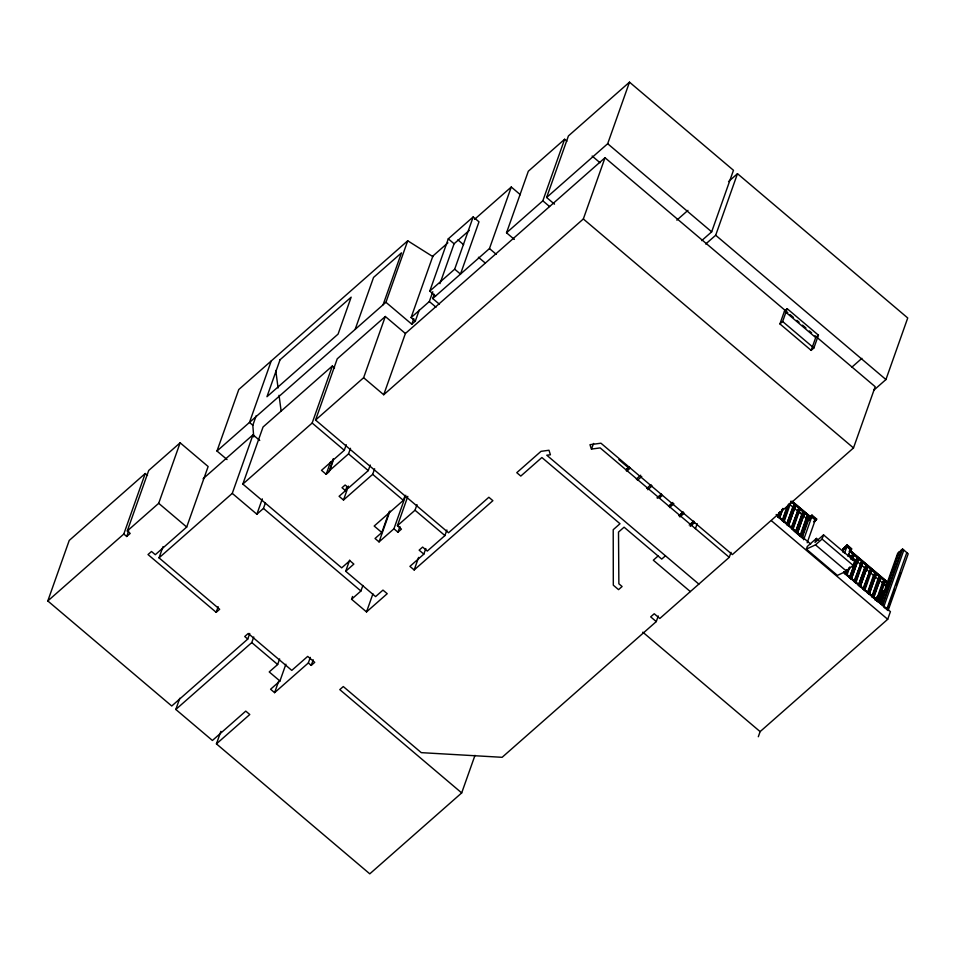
<?xml version="1.0" encoding="UTF-8"?>
<svg xmlns="http://www.w3.org/2000/svg" width="956" height="956" viewBox="0 0 956 956"><rect width="100%" height="100%" fill="white"/><g stroke="black" fill="none" stroke-linecap="round" stroke-linejoin="round"><path stroke-width="1.43" d="M249.743 633.458L247.747 639.086L171.745 706.006L47.8 600.954L69.226 540.439L145.228 473.519L147.511 475.443M47.8 600.954L123.802 534.034L145.228 473.519M123.802 534.034L126.706 536.495L130.195 533.424L127.291 530.962L148.718 470.448L180.134 442.795L208.133 466.528L186.707 527.043L155.29 554.695L151.502 551.481L148.013 554.552L216.176 612.33L219.665 609.259L159.031 557.862L162.986 546.701M126.706 536.495L128.69 530.879M127.291 530.962L158.696 503.31L180.134 442.795M227.038 459.549L216.988 451.029L238.773 389.534L407.722 240.781L432.925 256.662M271.253 360.938L249.468 422.444L252.814 425.277L253.734 436.976M252.814 425.277L256.232 415.621M159.031 557.862L232.272 493.38L253.017 434.789L259.733 440.477M352.549 596.472L351.569 599.257L366.518 611.924L387.216 593.7L382.974 590.103L375.6 596.592L345.702 571.258L353.851 564.088L349.836 560.682L341.686 567.852L242.836 484.071L263.043 427.009L332.365 365.981L334.576 367.857M474.989 755.348L461.688 792.918L369.781 873.844L216.438 743.876L249.779 714.514L245.764 711.109L212.411 740.47L175.82 709.46L179.788 698.238M216.176 612.33L218.159 606.725M232.272 493.38L256.877 514.22L262.303 498.877M256.877 514.22L263.462 508.425L265.445 502.844M242.836 484.071L312.158 423.042L332.365 365.981M425.814 548.541L423.831 554.133L409.921 566.382L414.163 569.967L492.878 500.669L488.863 497.263L448.531 532.767L315.552 420.054L337.229 358.823L385.316 316.484L405.392 333.501L383.715 394.744L363.627 377.716L385.316 316.484M355.154 329.378L373.545 277.443L401.472 252.862L383.081 304.797M175.82 709.46L251.775 642.575L253.758 636.971M216.438 743.876L220.872 731.352M216.988 451.029L385.937 302.287L407.722 240.781M346.251 444.707L344.28 450.276L321.503 470.34L326.187 474.307L330.656 461.676M326.187 474.307L329.294 471.571L333.286 458.665M329.784 470.173L333.262 460.35M328.84 471.2L348.522 453.873L350.494 448.304M310.306 657.393L308.334 662.962L274.599 692.658L270.584 689.252L279.941 681.019L269.222 671.937L277.658 664.516L279.642 658.911M374.644 468.775L372.673 474.343L343.503 500.036L339.093 496.295L345.486 490.667L346.968 486.485M274.599 692.658L278.578 681.425M343.503 500.036L348.426 486.114M279.941 681.019L285.892 664.205M385.937 302.287L411.821 324.215L415.31 321.144L411.104 317.571L432.901 256.017L447.91 242.812M411.821 324.215L413.805 318.599M415.31 321.144L419.29 309.911M435.578 296.025L429.782 291.114L448.28 238.845L473.196 216.916L478.992 221.828L460.493 274.085L454.686 269.174L473.196 216.916M345.486 490.667L342.033 487.727L345.128 485.003L348.593 487.93L368.275 470.603L370.247 465.034M411.104 317.571L429.328 301.534L432.793 291.735M439.425 304.235L432.721 298.547L434.203 294.34M439.963 283.645L454.088 243.768L469.253 230.42M308.334 662.962L311.238 665.412L313.221 659.795M345.702 571.258L349.657 560.073M351.569 599.257L360.914 591.011L362.898 585.442M405.81 495.244L393.932 528.788L379.054 541.897L375.039 538.491L381.826 532.516L389.247 511.556M379.054 541.897L389.988 511.006M432.721 298.547L489.472 248.572L511.281 187.018L520.375 194.725M381.826 532.516L374.178 526.039L403.36 500.346L404.842 496.152M366.518 611.924L372.924 593.807M393.932 528.788L397.947 532.193L401.436 529.122L397.421 525.716L407.818 496.367M397.947 532.193L399.943 526.577M514.34 239.406L506.525 232.786L528.321 171.232L564.626 139.265L566.896 141.177M397.421 525.716L415.012 510.229L416.995 504.637M506.525 232.786L542.829 200.82L564.626 139.265M414.163 569.967L418.62 557.396M554.48 204.154L546.617 197.486L568.414 135.931L629.49 82.156L733.467 170.288L711.67 231.842L701.68 240.637M423.831 554.133L419.146 550.154L422.636 547.083L427.32 551.062L444.922 535.563L446.894 529.971M546.617 197.486L607.681 143.711L629.49 82.156M383.715 394.744L583.339 218.972L605.017 157.74L787.78 312.624M815.014 335.723L875.182 386.702L853.493 447.946L732.368 554.588L600.942 443.202L589.971 444.695L591.405 449.224L593.592 443.441M626.335 470.818L627.088 468.679L629.263 466.767M705.695 244.031L715.686 235.248L737.482 173.693L907.734 317.978L885.937 379.544L873.629 390.371M461.688 792.918L339.798 689.623L343.288 686.551L421.273 752.647L502.127 757.307L656.27 621.591L658.266 615.963M695.43 528.644L697.199 523.685M779.929 323.905L784.47 311.082L787.182 308.692L818.42 335.162L813.879 347.984L811.166 350.374L779.929 323.905L782.641 321.515L787.182 308.692M656.27 621.591L650.689 616.871L654.227 613.752L659.807 618.484L729.261 557.324L731.029 552.353M811.166 350.374L815.707 337.552L818.42 335.162M777.658 516.73L779.152 512.524M777.67 516.909L779.164 512.703M778.136 517.28L780.12 511.675M778.339 517.292L780.323 511.675M779.499 516.467L781.984 509.452M779.463 518.236L782.94 508.413M779.475 518.415L782.952 508.592M782.139 520.697L787.087 506.489M782.594 521.068L788.557 504.23M782.809 521.068L788.76 504.242M784.243 518.833L786.728 511.819M784.458 518.845L786.943 511.83M783.932 522.203L790.875 502.378M786.585 524.294L794.018 505.21L787.063 524.844M786.597 524.474L793.062 506.238M787.266 524.856L794.221 505.222L795.332 506.166L788.377 525.8M790.206 518.403L791.688 514.197M789.907 519.825L794.376 507.194M788.401 525.979L795.356 506.345M791.556 526.852L798.475 508.986L791.52 528.632M795.655 519.383L798.14 512.368M792.883 527.808L798.344 512.38M792.859 529.767L799.802 509.942L798.678 508.998L791.735 528.632L792.847 529.576M795.512 531.859L802.932 512.775L795.99 532.408M795.523 532.038L801.988 513.802M796.193 532.42L803.148 512.786L804.259 513.731L797.304 533.364M797.639 530.186L801.116 520.363M797.842 530.186L801.319 520.375M797.328 533.544L804.271 513.91L803.303 514.758M799.993 535.826L806.434 517.411L807.402 516.551L800.447 536.197M803.303 531.166L807.772 518.546M801.785 537.332L808.728 517.507L807.605 516.563L800.65 536.197L801.773 537.141M802.419 537.105L808.609 519.634M808.561 520.339L808.836 519.598M816.424 519.694L816.651 519.06L811.967 515.081L811.74 515.726L816.424 519.694L814.381 521.486M791.054 501.147L811.058 518.164L811.309 517.483L792.393 501.446M811.668 516.36L815.91 519.956L811.668 516.36L809.828 517.985M803.626 539.746L811.704 516.909L815.277 519.933L807.187 542.769M816.448 538.407L815.026 542.41L823.558 534.894L854.568 561.184L853.099 565.355L846.502 571.162L837.396 575.393L806.386 549.114L807.33 546.426L816.448 538.407L818.659 540.283M806.386 549.114L815.492 544.872L822.076 539.065L823.558 534.894M758.311 736.741L760.128 731.615L887.706 619.285L890.418 611.637L843.718 572.047M842.798 552.114L843.754 549.425L846.849 546.689L850.422 549.712L848.044 556.44M846.885 545.506L847.112 544.872L851.796 548.84L851.569 549.485L846.885 545.506L842.81 549.091L847.112 544.872M846.908 545.864L843.12 549.389L846.908 545.864L851.151 549.461L849.203 551.361M844.471 553.405L846.849 546.689M849.788 550.931L889.092 584.785L849.537 551.265L850.015 550.298L889.57 583.817L887.06 586.004L884.79 584.116M845.032 574.018L846.502 569.633M850.493 558.591L852.441 554.755L850.948 558.961M845.486 574.389L846.98 570.182M845.69 574.401L847.183 570.194M851.163 558.973L852.644 554.767L853.768 555.711L852.286 560.096M846.347 574.974L848.832 567.96M846.825 575.524L849.788 566.932M849.478 577.627L856.899 558.531L849.944 578.177M849.49 577.806L855.943 559.571M851.103 577.34L853.588 570.326M851.306 577.352L853.792 570.338M851.282 579.3L858.237 559.666L857.269 560.527M853.935 581.403L861.368 562.319L854.413 581.953M856.062 579.718L858.548 572.716M856.265 579.73L861.237 565.713M855.751 583.088L862.682 563.275L861.571 562.331L854.616 581.965L855.74 582.909M858.404 585.192L865.825 566.095L858.87 585.741M858.416 585.371L864.869 567.135M859.086 585.741L866.04 566.107L867.152 567.051L860.197 586.685M863.507 575.094L865.993 568.079M859.743 586.327L867.164 567.231L860.209 586.865M862.862 588.968L870.295 569.884L863.34 589.517M864.487 588.693L866.973 581.678M864.702 588.705L867.176 581.69M864.678 590.653L871.609 570.84L870.498 569.895L863.543 589.529L864.654 590.473M867.343 592.935L873.784 574.52L874.752 573.66L867.797 593.306M869.446 591.071L871.932 584.056M869.661 591.083L874.62 577.054M869.135 594.429L876.09 574.795L875.122 575.655M871.8 596.711L878.241 578.296L879.209 577.448L872.266 597.082M872.47 597.094L879.424 577.46L880.536 578.404L873.605 598.217M876.891 586.434L879.377 579.42M873.127 597.667L880.548 578.583M876.27 600.499L882.711 582.085L883.679 581.224L876.724 600.87M876.927 600.87L883.882 581.236L885.005 582.18L878.062 601.993M877.883 600.033L881.36 590.222M878.086 600.045L881.563 590.234M878.397 601.611L881.36 595.146L878.875 602.16M878.409 601.79L880.404 596.174M879.078 602.172L881.563 595.158L882.675 596.102M879.998 603.212L886.379 585.203M887.359 582.431L897.672 553.321L898.831 552.293L880.787 603.678L898.831 552.293M880.213 603.296L882.699 596.281M881.301 601.181L883.762 593.987M882.376 604.18L901.4 550.035L902.572 549.007L908.2 553.787L888.076 610.609M882.448 605.841L902.572 549.007M886.642 609.558L906.766 552.735M887.407 610.251L894.661 589.362M896.238 585.299L900.54 572.728M811.047 518.2L808.621 520.387M810.831 518.451L790.803 501.482M474.546 219.354L511.281 187.018M203.09 478.753L253.017 434.789M429.782 291.114L454.686 269.174M405.392 333.501L605.017 157.74M315.552 420.054L363.627 377.716M676.836 220.143L687.938 210.368M728.532 181.568L737.482 173.693M311.238 665.412L314.727 662.341L307.701 656.39L291.795 670.383L248.225 633.458L244.736 636.529L247.747 639.086M627.04 470.938L630.303 468.058M636.361 479.04L640.711 475.216M637.401 480.33L641.739 476.506M646.722 488.432L651.06 484.608M647.75 489.723L652.1 485.899M657.071 497.837L661.421 494.001M657.441 497.945L660.704 495.077M659.198 498.172L662.46 495.304M668.519 506.274L672.857 502.45M668.889 506.381L672.152 503.513M669.547 507.564L673.896 503.74M678.868 515.666L683.217 511.842M679.238 515.786L682.5 512.918M679.907 516.969L684.257 513.133M851.82 367.212L861.882 358.357M689.228 525.071L693.566 521.247M690.686 524.223L693.948 521.355M690.268 526.362L694.606 522.538M658.075 555.998L653.307 560.204L690.34 591.597M665.46 555.806L661.731 559.093L624.077 527.186L618.508 532.086L618.867 583.781L622.093 586.518L618.556 589.637L613.31 585.192L613.214 529.708L620.002 523.733L541.885 457.518L520.793 476.076L516.778 472.682L541.012 451.34L548.983 450.252L550.417 454.793L546.772 455.211L698.848 584.104M789.919 503.418L790.887 502.557M798.846 510.982L799.813 510.122M809.923 516.873L811.967 515.081M809.923 517.71L811.764 516.085M813.592 521.749L816.651 519.06M814.058 521.582L816.006 519.682M852.812 556.739L853.78 555.89M861.738 564.303L862.706 563.454M870.653 571.867L871.633 571.019M898.951 552.389L901.4 550.035M903.802 550.226L883.679 607.06L885.65 608.721M884.049 583.22L885.017 582.359M886.905 586.697L889.092 584.785M874.943 598.85L878.289 595.911M881.635 592.959L886.093 589.039M874.716 599.496L878.576 595.935M880.297 594.584L885.865 589.685M874.883 599.842L877.118 597.882M880.464 594.943L884.921 591.011M876.509 599.412L877.477 598.564M884.264 592.589L885.232 591.728M811.238 517.435L792.249 501.458M849.884 550.298L889.427 583.817M882.137 604.419L843.718 571.855M591.597 449.057L600.153 447.898L729.261 557.324M607.681 143.711L711.67 231.842M715.686 235.248L885.937 379.544M790.05 314.548L793.456 317.44M796.862 320.32L799.132 322.244M802.538 325.136L805.944 328.028M809.35 330.907L811.62 332.831M784.47 311.082L815.707 337.552M592.146 156.043L600.057 162.759M782.641 321.515L813.879 347.984M583.339 218.972L853.493 447.946M542.829 200.82L549.569 206.532M846.813 546.151L851.043 549.748M489.472 248.572L496.307 254.356M799.885 512.153L803.1 514.746M851.485 555.783L852.597 556.727M789.644 504.314L808.692 520.327M848.402 554.11L886.953 586.661M822.076 539.065L853.099 565.355M457.924 239.884L463.612 244.7M478.406 257.236L485.23 263.019M815.492 544.872L846.502 571.162M776.2 514.507L804.008 538.085L803.781 538.718L778.196 517.029M776.499 515.081L810.676 544.048M843.622 572.489L882.053 605.052M793.516 530.568L803.53 539.053M448.28 238.845L454.088 243.768M771.516 520.805L887.706 619.285M618.855 459.621L628.546 467.831M627.088 468.679L627.984 469.444M429.328 301.534L435.996 307.187M642.802 632.167L760.128 731.615M312.158 423.042L344.28 450.276M348.522 453.873L368.275 470.603M372.673 474.343L403.36 500.346M415.012 510.229L444.922 535.563M263.462 508.425L360.914 591.011M158.696 503.31L186.707 527.043M251.775 642.575L277.658 664.516M275.77 370.474L278.077 387.981M279.044 395.282L281.16 411.331M280.048 359.767L266.963 396.716L338.077 334.11L351.163 297.161L280.048 359.767M857.114 558.543L850.159 578.177L851.27 579.121L858.225 559.487L857.114 558.543M874.955 573.672L868.012 593.306L869.124 594.25L876.078 574.616L874.955 573.672"/></g></svg>
